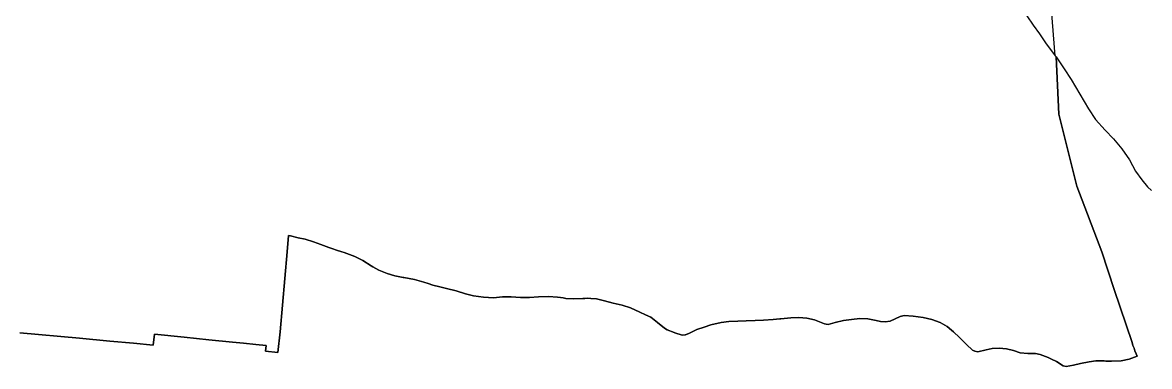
# Model space of a CAD drawing. Header units: inches. Extents: x 11258954 to 11313122, y 3645444 to 3695200.
# Drawn here: x 11293681 to 11295309, y 3679835 to 3680331 of the extents above; entities that cross this region are included whole.
import ezdxf

# ---------------------------------------------------------------- set-up
doc = ezdxf.new("R2010")
doc.units = ezdxf.units.IN
doc.header["$MEASUREMENT"] = 0
for name, color, linetype in [('SchoolBoardDistrict', 253, 'Continuous'), ('SchoolZone_Elementary', 251, 'Continuous'), ('SchoolZone_High', 63, 'Continuous'), ('SchoolZone_Middle', 154, 'Continuous')]:
    doc.layers.add(name, color=color, linetype=linetype)

msp = doc.modelspace()

# ---------------------------------------------------------------- linework, layer by layer
at = {"layer": 'SchoolBoardDistrict'}
msp.add_lwpolyline([(11295132, 3680340.75), (11295141, 3680327.25), (11295150, 3680314.75), (11295160, 3680300.5), (11295168.999, 3680288.2905), (11295172.969, 3680282.9), (11295147, 3680612)], dxfattribs=at)
at = {"layer": 'SchoolZone_Elementary'}
for points in [[(11295132, 3680340.75, 0), (11295141, 3680327.25, 0), (11295150, 3680314.75, 0), (11295160, 3680300.5, 0), (11295168.999, 3680288.2905, 0), (11295172.9685, 3680282.901, 0), (11295174, 3680281.5, 0), (11295178, 3680198.75, 0), (11295204, 3680094.75, 0), (11295240, 3680000, 0), (11295258, 3679945.5, 0), (11295284, 3679869, 0), (11295285, 3679865, 0), (11295287, 3679861, 0), (11295288, 3679857, 0), (11295290, 3679852.75, 0), (11295291.05, 3679849.5, 0), (11295279.9, 3679845, 0), (11295268.15, 3679842.7, 0), (11295254, 3679842.1, 0), (11295246.012, 3679842.364, 0), (11295243.4, 3679842.45, 0), (11295231.6, 3679842.65, 0), (11295222.05, 3679841.45, 0), (11295209.5, 3679838.95, 0), (11295199.5, 3679836.45, 0), (11295188.55, 3679834.55, 0), (11295184.4, 3679835.5, 0), (11295174.65, 3679841.5, 0), (11295167.623, 3679845.028, 0), (11295162.7, 3679847.5, 0), (11295151.3, 3679851.95, 0), (11295144.55, 3679853.05, 0), (11295141.6455, 3679853.154, 0), (11295133.4, 3679853.45, 0), (11295122.45, 3679854.05, 0), (11295112.35, 3679857.35, 0), (11295102.6, 3679860.05, 0), (11295092.1, 3679861.05, 0), (11295081.6, 3679860.5, 0), (11295073.05, 3679858.35, 0), (11295061.1, 3679855.8, 0), (11295056.9, 3679856.4, 0), (11295053.15, 3679858.2, 0), (11295044.7, 3679866.35, 0), (11295041.043, 3679870.0435, 0), (11295034.65, 3679876.5, 0), (11295026.05, 3679884.7, 0), (11295023.0745, 3679887.158, 0), (11295016.85, 3679892.3, 0), (11295006.55, 3679897.9, 0), (11294994.4, 3679902.3, 0), (11294982.05, 3679905.45, 0), (11294967.65, 3679907.35, 0), (11294954.45, 3679908, 0), (11294948.95, 3679906.45, 0), (11294934.2, 3679900.15, 0), (11294927, 3679899.05, 0), (11294920.2, 3679899.6, 0), (11294914.15, 3679901.05, 0), (11294902.15, 3679903.5, 0), (11294890.45, 3679904, 0), (11294878.3, 3679902.2, 0), (11294867, 3679900.85, 0), (11294855.1, 3679897.9, 0), (11294844.85, 3679895.2, 0), (11294842.125, 3679895.575, 0), (11294839.4, 3679895.95, 0), (11294825, 3679901.65, 0), (11294813.9, 3679904.1, 0), (11294802.3, 3679905.05, 0), (11294790.7, 3679904.95, 0), (11294776.3, 3679903.2, 0), (11294774.8435, 3679903.1065, 0), (11294765.4, 3679902.5, 0), (11294751.55, 3679901.4, 0), (11294739.45, 3679901, 0), (11294726.35, 3679900.4, 0), (11294714.1, 3679900.05, 0), (11294701.35, 3679899.4, 0), (11294690.4, 3679898, 0), (11294675.3, 3679894.5, 0), (11294665.65, 3679891.35, 0), (11294655.2, 3679887.8, 0), (11294644.6, 3679882.55, 0), (11294638.7, 3679880.3, 0), (11294638, 3679880.25, 0), (11294633.85, 3679879.9, 0), (11294623.15, 3679882.9, 0), (11294622.061, 3679883.3335, 0), (11294612.1, 3679887.3, 0), (11294608.2, 3679889.85, 0), (11294598.3, 3679898.1, 0), (11294588.8, 3679905.5, 0), (11294580.9075, 3679909.2975, 0), (11294572.9, 3679913.15, 0), (11294559.15, 3679919.3, 0), (11294547.3, 3679922.9, 0), (11294546.9855, 3679922.978, 0), (11294534.2, 3679926.15, 0), (11294521.55, 3679929.3, 0), (11294510.2, 3679932, 0), (11294502.0255, 3679932.6785, 0), (11294497.55, 3679933.05, 0), (11294493, 3679932.75, 0), (11294490.4, 3679932.55, 0), (11294477.3, 3679931.95, 0), (11294465.55, 3679932.85, 0), (11294461.9325, 3679933.3995, 0), (11294457.816, 3679934.025, 0), (11294453.7, 3679934.65, 0), (11294440.5, 3679935.65, 0), (11294426.45, 3679935.1, 0), (11294413.1, 3679933.9, 0), (11294401.2, 3679934.1, 0), (11294400.4205, 3679934.1405, 0), (11294386.85, 3679934.85, 0), (11294374.2, 3679934.9, 0), (11294361.3, 3679933.7, 0), (11294346.8, 3679934.35, 0), (11294332.3, 3679936.5, 0), (11294320.7, 3679939.5, 0), (11294307.3, 3679943.8, 0), (11294293.55, 3679947.05, 0), (11294283.7, 3679949.3, 0), (11294273.55, 3679952, 0), (11294266.9, 3679954.269, 0), (11294260.8, 3679956.35, 0), (11294246.9, 3679960.1, 0), (11294231.55, 3679962.9005, 0), (11294230.957, 3679963.0095, 0), (11294218.55, 3679965.3, 0), (11294207.6, 3679968.7, 0), (11294202.9785, 3679970.6805, 0), (11294195.7, 3679973.8, 0), (11294187.0275, 3679978.3095, 0), (11294184.45, 3679979.65, 0), (11294172.65, 3679987.35, 0), (11294166.75, 3679990.275, 0), (11294160.85, 3679993.2, 0), (11294145.7, 3679998.9, 0), (11294142.25, 3680000, 0), (11294142.033, 3680000.072, 0), (11294134.55, 3680002.55, 0), (11294128.975, 3680004.4, 0), (11294123.4, 3680006.25, 0), (11294111.8, 3680010.85, 0), (11294101.25, 3680014.45, 0), (11294089.15, 3680018.2, 0), (11294079.05, 3680020.45, 0), (11294067.85, 3680022.95, 0), (11294065.157, 3680023.793, 0), (11294063.0445, 3680000, 0), (11294052.782, 3679884.413, 0), (11294049.766, 3679854.565, 0), (11294031.786, 3679856.3815, 0), (11294032.624, 3679864.6745, 0), (11294017.735, 3679866.179, 0), (11294000, 3679867.971, 0), (11293983.905, 3679869.597, 0), (11293950.0755, 3679873.0155, 0), (11293914.2565, 3679876.6345, 0), (11293871.308, 3679881.072, 0), (11293869.3935, 3679865.1275, 0), (11293841.132, 3679868.252, 0), (11293807, 3679871.25, 0), (11293763, 3679875.25, 0), (11293677, 3679883, 0)], [(11293677, 3679883, 0), (11293763, 3679875.25, 0), (11293807, 3679871.25, 0), (11293841.132, 3679868.252, 0), (11293869.3935, 3679865.1275, 0), (11293871.308, 3679881.072, 0), (11293914.2565, 3679876.6345, 0), (11293950.0755, 3679873.0155, 0), (11293983.905, 3679869.597, 0), (11294000, 3679867.971, 0), (11294017.735, 3679866.179, 0), (11294032.624, 3679864.6745, 0), (11294031.786, 3679856.3815, 0), (11294049.766, 3679854.565, 0), (11294052.782, 3679884.413, 0), (11294063.0445, 3680000, 0), (11294065.157, 3680023.793, 0), (11294067.85, 3680022.95, 0), (11294079.05, 3680020.45, 0), (11294089.15, 3680018.2, 0), (11294101.25, 3680014.45, 0), (11294111.8, 3680010.85, 0), (11294123.4, 3680006.25, 0), (11294128.975, 3680004.4, 0), (11294134.55, 3680002.55, 0), (11294142.033, 3680000.072, 0), (11294142.25, 3680000, 0), (11294145.7, 3679998.9, 0), (11294160.85, 3679993.2, 0), (11294166.75, 3679990.275, 0), (11294172.65, 3679987.35, 0), (11294184.45, 3679979.65, 0), (11294187.0275, 3679978.3095, 0), (11294195.7, 3679973.8, 0), (11294202.9785, 3679970.6805, 0), (11294207.6, 3679968.7, 0), (11294218.55, 3679965.3, 0), (11294230.957, 3679963.0095, 0), (11294231.55, 3679962.9005, 0), (11294246.9, 3679960.1, 0), (11294260.8, 3679956.35, 0), (11294266.9, 3679954.269, 0), (11294273.55, 3679952, 0), (11294283.7, 3679949.3, 0), (11294293.55, 3679947.05, 0), (11294307.3, 3679943.8, 0), (11294320.7, 3679939.5, 0), (11294332.3, 3679936.5, 0), (11294346.8, 3679934.35, 0), (11294361.3, 3679933.7, 0), (11294374.2, 3679934.9, 0), (11294386.85, 3679934.85, 0), (11294400.4205, 3679934.1405, 0), (11294401.2, 3679934.1, 0), (11294413.1, 3679933.9, 0), (11294426.45, 3679935.1, 0), (11294440.5, 3679935.65, 0), (11294453.7, 3679934.65, 0), (11294457.816, 3679934.025, 0), (11294461.9325, 3679933.3995, 0), (11294465.55, 3679932.85, 0), (11294477.3, 3679931.95, 0), (11294490.4, 3679932.55, 0), (11294493, 3679932.75, 0), (11294497.55, 3679933.05, 0), (11294502.0255, 3679932.6785, 0), (11294510.2, 3679932, 0), (11294521.55, 3679929.3, 0), (11294534.2, 3679926.15, 0), (11294546.9855, 3679922.978, 0), (11294547.3, 3679922.9, 0), (11294559.15, 3679919.3, 0), (11294572.9, 3679913.15, 0), (11294580.9075, 3679909.2975, 0), (11294588.8, 3679905.5, 0), (11294598.3, 3679898.1, 0), (11294608.2, 3679889.85, 0), (11294612.1, 3679887.3, 0), (11294622.061, 3679883.3335, 0), (11294623.15, 3679882.9, 0), (11294633.85, 3679879.9, 0), (11294638, 3679880.25, 0), (11294638.7, 3679880.3, 0), (11294644.6, 3679882.55, 0), (11294655.2, 3679887.8, 0), (11294665.65, 3679891.35, 0), (11294675.3, 3679894.5, 0), (11294690.4, 3679898, 0), (11294701.35, 3679899.4, 0), (11294714.1, 3679900.05, 0), (11294726.35, 3679900.4, 0), (11294739.45, 3679901, 0), (11294751.55, 3679901.4, 0), (11294765.4, 3679902.5, 0), (11294774.8435, 3679903.1065, 0), (11294776.3, 3679903.2, 0), (11294790.7, 3679904.95, 0), (11294802.3, 3679905.05, 0), (11294813.9, 3679904.1, 0), (11294825, 3679901.65, 0), (11294839.4, 3679895.95, 0), (11294842.125, 3679895.575, 0), (11294844.85, 3679895.2, 0), (11294855.1, 3679897.9, 0), (11294867, 3679900.85, 0), (11294878.3, 3679902.2, 0), (11294890.45, 3679904, 0), (11294902.15, 3679903.5, 0), (11294914.15, 3679901.05, 0), (11294920.2, 3679899.6, 0), (11294927, 3679899.05, 0), (11294934.2, 3679900.15, 0), (11294948.95, 3679906.45, 0), (11294954.45, 3679908, 0), (11294967.65, 3679907.35, 0), (11294982.05, 3679905.45, 0), (11294994.4, 3679902.3, 0), (11295006.55, 3679897.9, 0), (11295016.85, 3679892.3, 0), (11295023.0745, 3679887.158, 0), (11295026.05, 3679884.7, 0), (11295034.65, 3679876.5, 0), (11295041.043, 3679870.0435, 0), (11295044.7, 3679866.35, 0), (11295053.15, 3679858.2, 0), (11295056.9, 3679856.4, 0), (11295061.1, 3679855.8, 0), (11295073.05, 3679858.35, 0), (11295081.6, 3679860.5, 0), (11295092.1, 3679861.05, 0), (11295102.6, 3679860.05, 0), (11295112.35, 3679857.35, 0), (11295122.45, 3679854.05, 0), (11295133.4, 3679853.45, 0), (11295141.6455, 3679853.154, 0), (11295144.55, 3679853.05, 0), (11295151.3, 3679851.95, 0), (11295162.7, 3679847.5, 0), (11295167.623, 3679845.028, 0), (11295174.65, 3679841.5, 0), (11295184.4, 3679835.5, 0), (11295188.55, 3679834.55, 0), (11295199.5, 3679836.45, 0), (11295209.5, 3679838.95, 0), (11295222.05, 3679841.45, 0), (11295231.6, 3679842.65, 0), (11295243.4, 3679842.45, 0), (11295246.012, 3679842.364, 0), (11295254, 3679842.1, 0), (11295268.15, 3679842.7, 0), (11295279.9, 3679845, 0), (11295291.05, 3679849.5, 0), (11295290, 3679852.75, 0), (11295288, 3679857, 0), (11295287, 3679861, 0), (11295285, 3679865, 0), (11295284, 3679869, 0), (11295258, 3679945.5, 0), (11295240, 3680000, 0), (11295204, 3680094.75, 0), (11295178, 3680198.75, 0), (11295174, 3680281.5, 0), (11295186, 3680264.25, 0), (11295196, 3680249, 0), (11295221, 3680206.75, 0), (11295231, 3680191.25, 0), (11295245, 3680175.5, 0), (11295257, 3680163, 0), (11295269, 3680149, 0), (11295280, 3680132.75, 0), (11295289, 3680116.5, 0), (11295298, 3680104.25, 0), (11295306, 3680094, 0), (11295312, 3680088.5, 0)]]:
    msp.add_polyline3d(points, dxfattribs=at)
at = {"layer": 'SchoolZone_High'}
msp.add_polyline3d([(11295132, 3680340.75, 0), (11295141, 3680327.25, 0), (11295150, 3680314.75, 0), (11295160, 3680300.5, 0), (11295168.999, 3680288.2905, 0), (11295172.9685, 3680282.901, 0), (11295147, 3680612, 0)], dxfattribs=at)
at = {"layer": 'SchoolZone_Middle'}
msp.add_polyline3d([(11295132, 3680340.75, 0), (11295141, 3680327.25, 0), (11295150, 3680314.75, 0), (11295160, 3680300.5, 0), (11295168.999, 3680288.2905, 0), (11295172.9685, 3680282.901, 0), (11295147, 3680612, 0)], dxfattribs=at)

doc.saveas('drawing.dxf')
